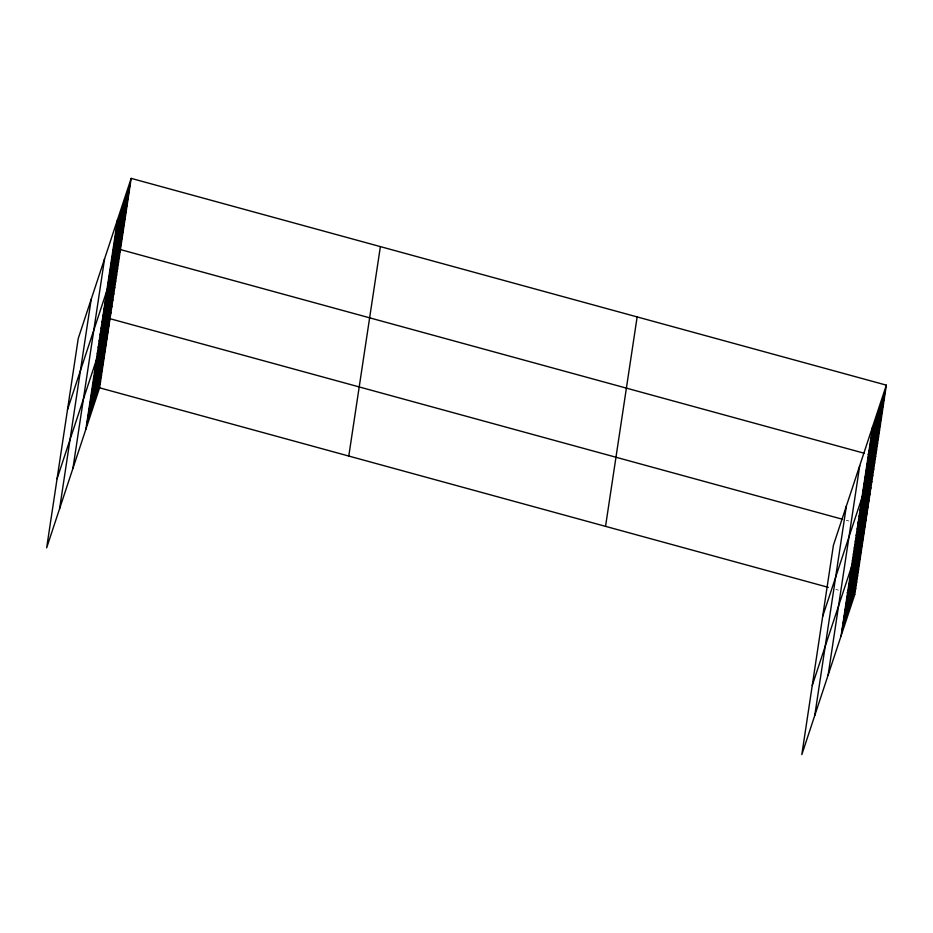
<?xml version="1.0" encoding="UTF-8"?>
<svg xmlns="http://www.w3.org/2000/svg" width="933" height="933" viewBox="0 0 933 933"><rect width="100%" height="100%" fill="white"/><g stroke="black" fill="none" stroke-linecap="round" stroke-linejoin="round"><path stroke-width="0.7" stroke-dasharray="4.67 3.5" d="M846.301 520.311L848.808 520.999M835.863 589.423L838.382 590.111"/><path stroke-width="1.4" d="M59.607 508.683L91.201 299.248M72.949 468.331L104.554 258.896M85.894 429.168L117.5 219.733M131.18 178.378L78.255 338.411L46.65 547.846L99.574 387.813L131.18 178.378L886.35 385.154L854.745 594.589L801.82 754.622L833.426 545.187L886.35 385.154M348.779 456.05L380.384 246.615M605.54 526.352L637.146 316.917M814.766 715.459L846.371 506.024M828.119 675.119L859.725 465.684M841.065 635.956L872.67 426.521M116.52 226.206L130.2 184.851M115.552 232.679L129.232 191.323M114.572 239.151L128.253 197.796M113.593 245.636L127.273 204.269M112.613 252.108L126.293 210.741M111.645 258.581L125.314 217.214M110.665 265.054L124.346 223.687M109.686 271.526L123.366 230.159M108.706 277.999L122.386 236.632M107.738 284.472L121.407 243.105M67.514 409.622L120.439 249.589L864.273 453.263M105.814 297.23L119.482 255.864M104.858 303.505L118.538 262.15M103.913 309.791L117.593 268.436M102.968 316.077L116.637 274.71M102.012 322.363L115.692 280.996M101.067 328.638L114.747 287.282M100.123 334.924L113.803 293.568M99.166 341.21L112.846 299.843M98.222 347.496L111.902 306.129M97.277 353.77L110.957 312.415M57.076 478.734L110.001 318.701L842.522 519.273M95.376 366.342L109.056 324.976M94.431 372.629L108.111 331.262M93.487 378.903L107.155 337.548M92.53 385.189L106.21 343.834M91.586 391.475L105.266 350.108M90.641 397.75L104.321 356.394M89.685 404.036L103.365 362.68M88.74 410.322L102.42 368.967M87.795 416.608L101.475 375.241M86.851 422.882L100.519 381.527M871.69 432.994L885.37 391.627M870.722 439.466L884.391 398.099M869.743 445.939L883.423 404.572M868.763 452.412L882.443 411.056M867.783 458.884L881.463 417.529M866.815 465.357L880.484 424.002M865.836 471.83L879.516 430.475M864.856 478.302L878.536 436.947M863.876 484.775L877.556 443.42M862.908 491.248L876.577 449.893M822.684 616.398L875.609 456.365L868.052 454.301M860.972 504.007L874.653 462.651M860.028 510.293L873.708 468.926M859.083 516.579L872.763 475.212M858.138 522.853L871.807 481.498M857.182 529.139L870.862 487.784M856.237 535.425L869.918 494.058M855.293 541.711L868.973 500.345M854.336 547.986L868.017 506.631M853.392 554.272L867.072 512.917M852.447 560.558L866.127 519.191M812.246 685.51L865.171 525.477L857.625 523.413M850.546 573.119L864.226 531.763M849.601 579.405L863.282 538.049M848.657 585.691L862.325 544.324M847.7 591.965L861.381 550.61M846.756 598.251L860.436 556.896M845.811 604.537L859.491 563.17M844.855 610.823L858.535 569.457M843.91 617.098L857.59 575.743M842.965 623.384L856.646 582.029M842.009 629.67L855.689 588.303M99.574 387.813L828.317 587.358M847.199 592.525L854.745 594.589"/></g></svg>
